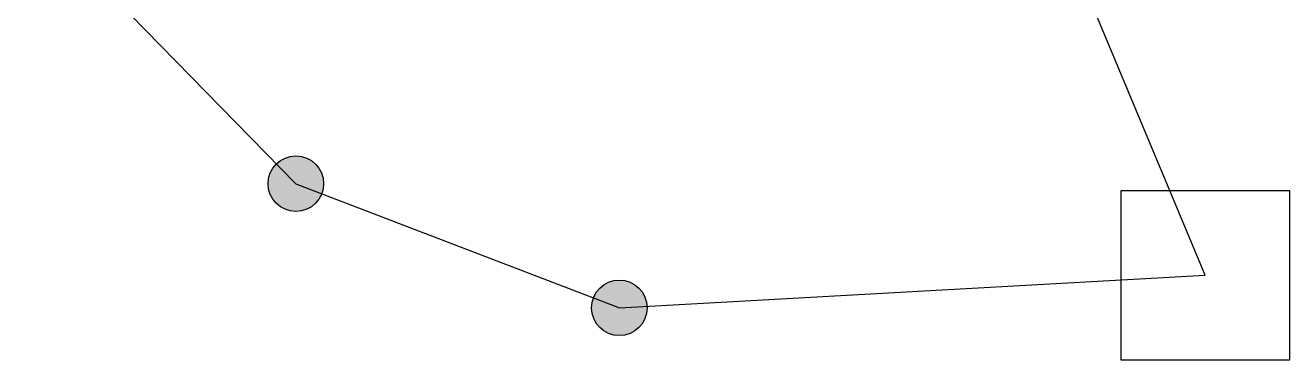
# Model space of a CAD drawing. Header units: metres. Extents: x 582129 to 582251, y 5501635 to 5501949.
# Drawn here: x 582244.46 to 582250.68, y 5501842.81 to 5501844.45 of the extents above; entities that cross this region are included whole.
import ezdxf

# ---------------------------------------------------------------- set-up
doc = ezdxf.new("R2010")
doc.units = ezdxf.units.M
doc.layers.get('0').update_dxf_attribs({"linetype": 'BYLAYER'})
doc.layers.add('DFK_Grenze', color=252, linetype='CONTINUOUS', lineweight=30)

# ---------------------------------------------------------------- blocks, each defined once
blk = doc.blocks.new('ABM_9500')
h = blk.add_hatch()
h.set_pattern_fill('ANGLE', color=256)
h.set_pattern_definition([(0, (0, 0), (0, 6.985), [5.08, -1.905]), (90, (0, 0), (-6.985, 4e-16), [5.08, -1.905])])
h.paths.add_polyline_path([(-0.273, 0, 1), (0.273, 0, 1)])
h = blk.add_hatch(color=256)
h.dxf.hatch_style = 1
h.paths.add_polyline_path([(-0.273, 0, 1), (0.273, 0, 1)])
blk.add_circle((0, 0), 0.273)
blk = doc.blocks.new('ABM_1110')
blk.add_lwpolyline([(-0.83, -0.83), (0.83, -0.83), (0.83, 0.83), (-0.83, 0.83), (-0.83, -0.83)])

msp = doc.modelspace()

# ---------------------------------------------------------------- linework, layer by layer
at = {"layer": 'DFK_Grenze'}
msp.add_lwpolyline([(582244.46, 5501845.03), (582245.79, 5501843.67), (582247.38, 5501843.06), (582250.26, 5501843.22), (582248.6, 5501847.19)], dxfattribs=at)

# ---------------------------------------------------------------- block references
at = {"layer": 'DFK_Grenze', "xscale": 0.5, "yscale": 0.5, "zscale": 0.5}
for name, p in [('ABM_9500', (582245.79, 5501843.67)), ('ABM_1110', (582250.26, 5501843.22)), ('ABM_9500', (582247.38, 5501843.06))]:
    msp.add_blockref(name, p, dxfattribs=at)

doc.saveas('drawing.dxf')
